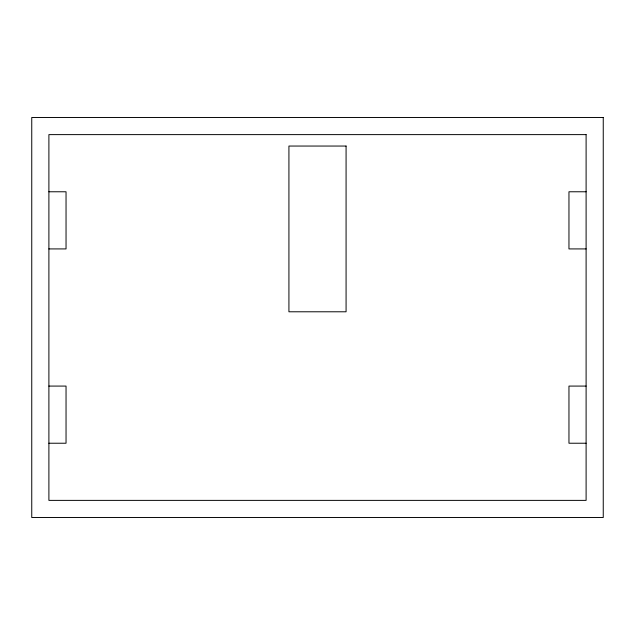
<?xml version="1.0" encoding="UTF-8"?>
<svg xmlns="http://www.w3.org/2000/svg" width="635" height="635" viewBox="0 0 635 635"><rect width="100%" height="100%" fill="white"/><g stroke="black" fill="none" stroke-linecap="round" stroke-linejoin="round"><path stroke-width="0.95" d="M48.895 191.77L66.04 191.77L66.04 248.92L48.895 248.92M586.105 191.77L568.96 191.77L568.96 248.92L586.105 248.92M48.895 386.08L66.04 386.08L66.04 443.23L48.895 443.23M586.105 386.08L568.96 386.08L568.96 443.23L586.105 443.23M603.25 117.475L31.75 117.475L31.75 517.525L603.25 517.525L603.25 117.475M586.105 134.62L48.895 134.62L48.895 500.38L586.105 500.38L586.105 134.62M346.075 146.05L288.925 146.05L288.925 311.785L346.075 311.785L346.075 146.05"/></g></svg>
